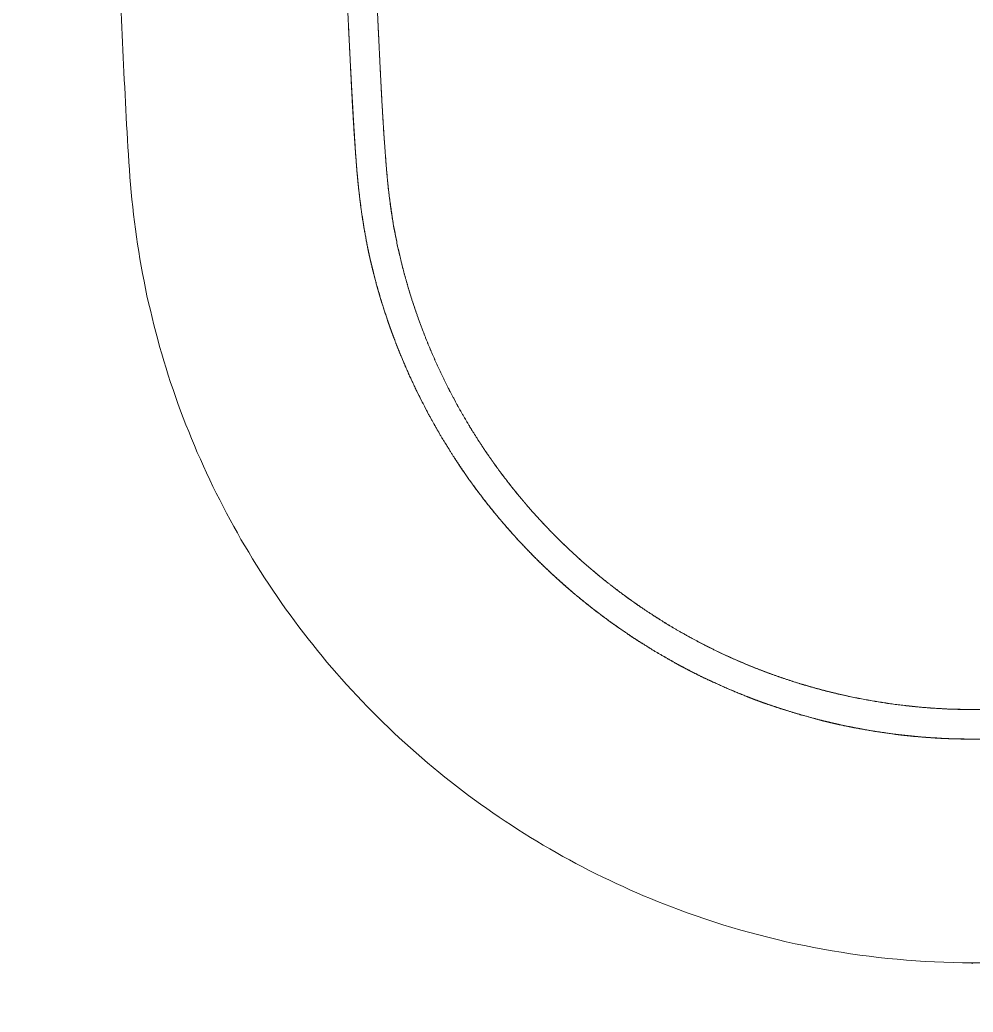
# Model space of a CAD drawing. Header units: millimetres. Extents: x 860 to 1444, y -43 to 267.
# Drawn here: x 1326.6684 to 1326.8619, y 259.6291 to 259.8305 of the extents above; entities that cross this region are included whole.
import ezdxf

# ---------------------------------------------------------------- set-up
doc = ezdxf.new("R2010")
doc.units = ezdxf.units.MM
doc.header["$MEASUREMENT"] = 0
doc.layers.add('furniture', color=251, linetype='Continuous', lineweight=5)
doc.layers.add('Furnitures', color=251, linetype='Continuous', lineweight=5)

# ---------------------------------------------------------------- blocks, each defined once
blk = doc.blocks.new('nest 3')
at = {"layer": 'Furnitures', "color": 252, "true_color": 0x939598}
for p, q in [((-20.15, 13.593), (-20.157, 13.745)), ((-20.144, 13.441), (-20.15, 13.593)), ((-20.137, 13.289), (-20.144, 13.441)), ((-20.13, 13.137), (-20.137, 13.289)), ((-20.122, 12.985), (-20.13, 13.137)), ((-20.115, 12.833), (-20.122, 12.985)), ((-20.108, 12.681), (-20.115, 12.833)), ((-20.101, 12.529), (-20.108, 12.681)), ((-20.094, 12.377), (-20.101, 12.529)), ((-20.086, 12.225), (-20.094, 12.377)), ((-20.078, 12.073), (-20.086, 12.225)), ((-20.071, 11.921), (-20.078, 12.073)), ((-20.063, 11.769), (-20.071, 11.921)), ((-20.055, 11.617), (-20.063, 11.769)), ((-20.047, 11.466), (-20.055, 11.617)), ((-20.038, 11.314), (-20.047, 11.466)), ((-20.03, 11.162), (-20.038, 11.314)), ((-20.021, 11.01), (-20.03, 11.162)), ((-20.01, 10.858), (-20.021, 11.01)), ((-20, 10.706), (-20.01, 10.858)), ((-19.99, 10.555), (-20, 10.706)), ((-19.979, 10.403), (-19.99, 10.555)), ((-19.966, 10.251), (-19.979, 10.403)), ((-19.953, 10.1), (-19.966, 10.251)), ((-19.938, 9.949), (-19.953, 10.1)), ((-19.922, 9.797), (-19.938, 9.949)), ((-19.904, 9.646), (-19.922, 9.797)), ((-19.885, 9.495), (-19.904, 9.646)), ((-19.866, 9.344), (-19.885, 9.495)), ((-19.847, 9.193), (-19.866, 9.344)), ((-19.823, 9.043), (-19.847, 9.193)), ((-19.799, 8.893), (-19.823, 9.043)), ((-19.775, 8.743), (-19.799, 8.893)), ((-19.75, 8.593), (-19.775, 8.743)), ((-19.721, 8.443), (-19.75, 8.593)), ((-19.692, 8.294), (-19.721, 8.443)), ((-19.663, 8.145), (-19.692, 8.294)), ((-19.632, 7.996), (-19.663, 8.145)), ((-19.598, 7.848), (-19.632, 7.996)), ((-19.563, 7.7), (-19.598, 7.848)), ((-19.529, 7.551), (-19.563, 7.7)), ((-19.492, 7.404), (-19.529, 7.551)), ((-19.453, 7.257), (-19.492, 7.404)), ((-19.414, 7.11), (-19.453, 7.257)), ((-19.375, 6.963), (-19.414, 7.11)), ((-19.331, 6.817), (-19.375, 6.963)), ((-19.288, 6.671), (-19.331, 6.817)), ((-19.244, 6.526), (-19.288, 6.671)), ((-19.198, 6.381), (-19.244, 6.526)), ((-19.15, 6.236), (-19.198, 6.381)), ((-19.102, 6.092), (-19.15, 6.236)), ((-19.053, 5.948), (-19.102, 6.092)), ((-19.001, 5.805), (-19.053, 5.948)), ((-18.948, 5.662), (-19.001, 5.805)), ((-18.895, 5.52), (-18.948, 5.662)), ((-18.841, 5.378), (-18.895, 5.52)), ((-18.783, 5.237), (-18.841, 5.378)), ((-18.725, 5.097), (-18.783, 5.237)), ((-18.667, 4.956), (-18.725, 5.097)), ((-18.609, 4.815), (-18.667, 4.956)), ((-18.546, 4.677), (-18.609, 4.815)), ((-18.483, 4.538), (-18.546, 4.677)), ((-18.42, 4.4), (-18.483, 4.538)), ((-18.356, 4.262), (-18.42, 4.4)), ((-18.29, 4.125), (-18.356, 4.262)), ((-18.222, 3.989), (-18.29, 4.125)), ((-18.153, 3.853), (-18.222, 3.989)), ((-18.084, 3.718), (-18.153, 3.853)), ((-18.015, 3.582), (-18.084, 3.718)), ((-17.942, 3.449), (-18.015, 3.582)), ((-17.868, 3.316), (-17.942, 3.449)), ((-17.794, 3.183), (-17.868, 3.316)), ((-17.721, 3.05), (-17.794, 3.183)), ((-17.642, 2.919), (-17.721, 3.05)), ((-17.564, 2.789), (-17.642, 2.919)), ((-17.485, 2.659), (-17.564, 2.789)), ((-17.407, 2.528), (-17.485, 2.659)), ((-17.324, 2.401), (-17.407, 2.528)), ((-17.241, 2.273), (-17.324, 2.401)), ((-17.158, 2.146), (-17.241, 2.273)), ((-17.075, 2.018), (-17.158, 2.146)), ((-16.989, 1.893), (-17.075, 2.018)), ((-16.903, 1.768), (-16.989, 1.893)), ((-16.815, 1.644), (-16.903, 1.768)), ((-16.725, 1.521), (-16.815, 1.644)), ((-16.636, 1.398), (-16.725, 1.521)), ((-16.544, 1.276), (-16.636, 1.398)), ((-16.452, 1.155), (-16.544, 1.276)), ((-16.358, 1.035), (-16.452, 1.155)), ((-16.264, 0.916), (-16.358, 1.035)), ((-16.169, 0.798), (-16.264, 0.916)), ((-16.072, 0.68), (-16.169, 0.798)), ((-15.975, 0.563), (-16.072, 0.68)), ((-15.876, 0.448), (-15.975, 0.563)), ((-15.777, 0.332), (-15.876, 0.448)), ((-15.676, 0.219), (-15.777, 0.332)), ((-15.575, 0.105), (-15.676, 0.219)), ((-15.472, -0.007), (-15.575, 0.105)), ((-15.368, -0.119), (-15.472, -0.007)), ((-15.263, -0.229), (-15.368, -0.119)), ((-15.158, -0.339), (-15.263, -0.229)), ((-15.051, -0.447), (-15.158, -0.339)), ((-14.944, -0.555), (-15.051, -0.447)), ((-14.836, -0.662), (-14.944, -0.555)), ((-14.726, -0.767), (-14.836, -0.662)), ((-14.616, -0.872), (-14.726, -0.767)), ((-14.505, -0.975), (-14.616, -0.872)), ((-14.393, -1.079), (-14.505, -0.975)), ((-14.279, -1.18), (-14.393, -1.079)), ((-14.166, -1.281), (-14.279, -1.18)), ((-14.051, -1.38), (-14.166, -1.281)), ((-13.935, -1.479), (-14.051, -1.38)), ((-13.818, -1.577), (-13.935, -1.479)), ((-13.701, -1.673), (-13.818, -1.577)), ((-13.583, -1.769), (-13.701, -1.673)), ((-13.463, -1.863), (-13.583, -1.769)), ((-13.343, -1.957), (-13.463, -1.863)), ((-13.222, -2.049), (-13.343, -1.957)), ((-13.101, -2.141), (-13.222, -2.049)), ((-12.978, -2.231), (-13.101, -2.141)), ((-12.855, -2.32), (-12.978, -2.231)), ((-12.731, -2.408), (-12.855, -2.32)), ((-12.606, -2.495), (-12.731, -2.408)), ((-12.481, -2.581), (-12.606, -2.495)), ((-12.354, -2.666), (-12.481, -2.581)), ((-12.227, -2.749), (-12.354, -2.666)), ((-12.1, -2.832), (-12.227, -2.749)), ((-11.971, -2.913), (-12.1, -2.832)), ((-11.842, -2.993), (-11.971, -2.913)), ((-11.712, -3.073), (-11.842, -2.993)), ((-11.581, -3.15), (-11.712, -3.073)), ((-11.45, -3.227), (-11.581, -3.15)), ((-11.318, -3.302), (-11.45, -3.227)), ((-11.185, -3.378), (-11.318, -3.302)), ((-11.052, -3.45), (-11.185, -3.378)), ((-10.918, -3.523), (-11.052, -3.45)), ((-10.783, -3.593), (-10.918, -3.523)), ((-10.648, -3.663), (-10.783, -3.593)), ((-10.512, -3.731), (-10.648, -3.663)), ((-10.376, -3.798), (-10.512, -3.731)), ((-10.239, -3.864), (-10.376, -3.798)), ((-10.101, -3.929), (-10.239, -3.864)), ((-9.963, -3.992), (-10.101, -3.929)), ((-9.824, -4.055), (-9.963, -3.992)), ((-9.685, -4.116), (-9.824, -4.055)), ((-9.545, -4.176), (-9.685, -4.116)), ((-9.404, -4.234), (-9.545, -4.176)), ((-9.264, -4.292), (-9.404, -4.234)), ((-9.122, -4.348), (-9.264, -4.292)), ((-8.98, -4.402), (-9.122, -4.348)), ((-8.838, -4.457), (-8.98, -4.402)), ((-2.877, -5.556), (-2.878, -5.535)), ((-2.878, -5.535), (-2.878, -5.556)), ((-2.878, -5.556), (-2.878, -5.535)), ((-2.878, -5.535), (-2.877, -5.556))]:
    blk.add_line(p, q, dxfattribs=at)
for centre, start, end in [((-2.834, 11.716), 249.6309, 269.853), ((-2.922, 11.716), 270.147, 290.3691)]:
    blk.add_arc(centre, 17.251, start, end, dxfattribs=at)
for points in [[(-14.914, 12.875), (-15.028, 15.256)], [(-14.964, 13.922), (-14.928, 13.168)], [(-15.54, 13.374), (-15.558, 13.736)], [(-15.554, 13.677), (-15.535, 13.285)], [(-15.522, 13.031), (-15.54, 13.374)], [(-15.535, 13.285), (-15.516, 12.893)], [(-14.928, 13.168), (-14.891, 12.413)], [(-15.506, 12.707), (-15.522, 13.031)], [(-15.516, 12.893), (-15.497, 12.501)], [(-15.49, 12.404), (-15.506, 12.707)], [(-14.874, 12.085), (-14.914, 12.875)], [(-15.497, 12.501), (-15.476, 12.109)], [(-15.474, 12.119), (-15.49, 12.404)], [(-14.891, 12.413), (-14.85, 11.66)], [(-15.476, 12.109), (-15.466, 11.913)], [(-15.459, 11.854), (-15.474, 12.119)], [(-14.827, 11.298), (-14.874, 12.085)], [(-15.466, 11.913), (-15.46, 11.815)], [(-15.46, 11.815), (-15.455, 11.717)], [(-15.445, 11.609), (-15.459, 11.854)], [(-15.455, 11.717), (-15.443, 11.521)], [(-15.431, 11.383), (-15.445, 11.609)], [(-15.443, 11.521), (-15.431, 11.325)], [(-14.85, 11.66), (-14.799, 10.906)], [(-15.418, 11.177), (-15.431, 11.383)], [(-15.431, 11.325), (-15.404, 10.933)], [(-14.768, 10.52), (-14.827, 11.298)], [(-15.406, 10.99), (-15.418, 11.177)], [(-15.394, 10.823), (-15.406, 10.99)], [(-15.404, 10.933), (-15.373, 10.542)], [(-14.799, 10.906), (-14.769, 10.53)], [(-15.383, 10.675), (-15.394, 10.823)], [(-15.373, 10.547), (-15.383, 10.675)], [(-15.334, 10.146), (-15.373, 10.547)], [(-15.373, 10.542), (-15.369, 10.493)], [(-15.369, 10.493), (-15.364, 10.444)], [(-14.769, 10.53), (-14.732, 10.154)], [(-14.715, 10.013), (-14.768, 10.52)], [(-15.364, 10.444), (-15.36, 10.395)], [(-15.36, 10.395), (-15.355, 10.346)], [(-15.355, 10.346), (-15.345, 10.249)], [(-15.345, 10.249), (-15.335, 10.151)], [(-15.335, 10.151), (-15.313, 9.956)], [(-15.286, 9.761), (-15.334, 10.146)], [(-14.732, 10.154), (-14.685, 9.78)], [(-15.313, 9.956), (-15.288, 9.762)], [(-14.644, 9.516), (-14.715, 10.013)], [(-15.288, 9.762), (-15.229, 9.376)], [(-15.23, 9.391), (-15.286, 9.761)], [(-14.685, 9.78), (-14.626, 9.407)], [(-14.552, 9.028), (-14.644, 9.516)], [(-15.165, 9.036), (-15.23, 9.391)], [(-15.229, 9.376), (-15.158, 8.993)], [(-14.626, 9.407), (-14.527, 8.913)], [(-15.092, 8.696), (-15.165, 9.036)], [(-15.158, 8.993), (-15.138, 8.898)], [(-15.138, 8.898), (-15.117, 8.804)], [(-14.437, 8.545), (-14.552, 9.028)], [(-14.527, 8.913), (-14.405, 8.425)], [(-15.117, 8.804), (-15.096, 8.709)], [(-15.096, 8.709), (-15.074, 8.615)], [(-14.979, 8.249), (-15.092, 8.696)], [(-15.074, 8.615), (-15.027, 8.427)], [(-14.302, 8.066), (-14.437, 8.545)], [(-15.027, 8.427), (-14.977, 8.24)], [(-14.405, 8.425), (-14.263, 7.942)], [(-14.849, 7.804), (-14.979, 8.249)], [(-14.977, 8.24), (-14.869, 7.868)], [(-14.146, 7.593), (-14.302, 8.066)], [(-14.869, 7.868), (-14.749, 7.499)], [(-14.263, 7.942), (-14.1, 7.466)], [(-14.7, 7.361), (-14.849, 7.804)], [(-14.749, 7.499), (-14.717, 7.408)], [(-13.97, 7.125), (-14.146, 7.593)], [(-14.1, 7.466), (-13.918, 6.996)], [(-14.717, 7.408), (-14.684, 7.316)], [(-14.534, 6.919), (-14.7, 7.361)], [(-14.684, 7.316), (-14.651, 7.225)], [(-14.651, 7.225), (-14.617, 7.134)], [(-14.617, 7.134), (-14.547, 6.952)], [(-13.774, 6.663), (-13.97, 7.125)], [(-14.547, 6.952), (-14.474, 6.771)], [(-14.339, 6.457), (-14.534, 6.919)], [(-13.918, 6.996), (-13.716, 6.535)], [(-14.474, 6.771), (-14.32, 6.413)], [(-13.559, 6.21), (-13.774, 6.663)], [(-14.128, 6.005), (-14.339, 6.457)], [(-13.716, 6.535), (-13.495, 6.083)], [(-14.32, 6.413), (-14.154, 6.059)], [(-14.154, 6.059), (-13.917, 5.595)], [(-13.325, 5.765), (-13.559, 6.21)], [(-13.495, 6.083), (-13.256, 5.64)], [(-13.899, 5.562), (-14.128, 6.005)], [(-13.074, 5.332), (-13.325, 5.765)], [(-13.256, 5.64), (-12.998, 5.208)], [(-13.917, 5.595), (-13.661, 5.143)], [(-13.653, 5.129), (-13.899, 5.562)], [(-12.806, 4.911), (-13.074, 5.332)], [(-13.661, 5.143), (-13.387, 4.702)], [(-13.389, 4.706), (-13.653, 5.129)], [(-12.998, 5.208), (-12.722, 4.787)], [(-12.521, 4.503), (-12.806, 4.911)], [(-13.097, 4.275), (-13.389, 4.706)], [(-13.387, 4.702), (-13.361, 4.661)], [(-13.361, 4.661), (-13.334, 4.621)], [(-12.722, 4.787), (-12.429, 4.378)], [(-13.334, 4.621), (-13.307, 4.581)], [(-13.307, 4.581), (-13.28, 4.54)], [(-13.28, 4.54), (-13.226, 4.46)], [(-13.226, 4.46), (-13.171, 4.381)], [(-12.219, 4.107), (-12.521, 4.503)], [(-13.171, 4.381), (-13.059, 4.222)], [(-12.787, 3.858), (-13.097, 4.275)], [(-12.429, 4.378), (-12.118, 3.982)], [(-13.059, 4.222), (-12.945, 4.066)], [(-12.945, 4.066), (-12.709, 3.758)], [(-11.9, 3.723), (-12.219, 4.107)], [(-12.461, 3.456), (-12.787, 3.858)], [(-12.118, 3.982), (-11.791, 3.599)], [(-12.709, 3.758), (-12.463, 3.458)], [(-11.564, 3.351), (-11.9, 3.723)], [(-12.463, 3.458), (-12.432, 3.421)], [(-12.119, 3.067), (-12.461, 3.456)], [(-11.791, 3.599), (-11.448, 3.231)], [(-12.432, 3.421), (-12.4, 3.384)], [(-12.4, 3.384), (-12.368, 3.347)], [(-12.368, 3.347), (-12.336, 3.31)], [(-12.336, 3.31), (-12.272, 3.237)], [(-12.272, 3.237), (-12.207, 3.164)], [(-11.211, 2.993), (-11.564, 3.351)], [(-11.448, 3.231), (-11.09, 2.877)], [(-12.207, 3.164), (-12.076, 3.02)], [(-11.761, 2.692), (-12.119, 3.067)], [(-12.076, 3.02), (-11.941, 2.877)], [(-11.941, 2.877), (-11.666, 2.598)], [(-10.844, 2.65), (-11.211, 2.993)], [(-11.09, 2.877), (-10.718, 2.539)], [(-11.385, 2.332), (-11.761, 2.692)], [(-10.464, 2.324), (-10.844, 2.65)], [(-11.666, 2.598), (-11.383, 2.328)], [(-10.718, 2.539), (-10.331, 2.217)], [(-10.996, 1.987), (-11.385, 2.332)], [(-11.383, 2.328), (-11.311, 2.263)], [(-11.311, 2.263), (-11.238, 2.197)], [(-10.073, 2.016), (-10.464, 2.324)], [(-10.331, 2.217), (-9.931, 1.911)], [(-11.238, 2.197), (-11.165, 2.133)], [(-11.165, 2.133), (-11.092, 2.069)], [(-11.092, 2.069), (-10.944, 1.942)], [(-9.67, 1.724), (-10.073, 2.016)], [(-10.595, 1.66), (-10.996, 1.987)], [(-10.944, 1.942), (-10.794, 1.819)], [(-10.794, 1.819), (-10.49, 1.578)], [(-9.931, 1.911), (-9.519, 1.622)], [(-10.181, 1.35), (-10.595, 1.66)], [(-9.254, 1.449), (-9.67, 1.724)], [(-9.519, 1.622), (-9.095, 1.35)], [(-10.49, 1.578), (-10.178, 1.348)], [(-8.827, 1.191), (-9.254, 1.449)], [(-9.755, 1.058), (-10.181, 1.35)], [(-10.178, 1.348), (-9.752, 1.055)], [(-9.095, 1.35), (-8.66, 1.097)], [(-9.317, 0.783), (-9.755, 1.058)], [(-9.752, 1.055), (-9.314, 0.781)], [(-8.387, 0.95), (-8.827, 1.191)], [(-8.66, 1.097), (-8.215, 0.862)], [(-7.936, 0.728), (-8.387, 0.95)], [(-8.215, 0.862), (-7.76, 0.647)], [(-8.866, 0.526), (-9.317, 0.783)], [(-9.314, 0.781), (-8.863, 0.523)], [(-7.477, 0.525), (-7.936, 0.728)], [(-7.76, 0.647), (-7.296, 0.451)], [(-8.405, 0.287), (-8.866, 0.526)], [(-8.863, 0.523), (-8.777, 0.477)], [(-8.777, 0.477), (-8.691, 0.432)], [(-8.691, 0.432), (-8.647, 0.409)], [(-8.647, 0.409), (-8.604, 0.386)], [(-7.011, 0.342), (-7.477, 0.525)], [(-7.296, 0.451), (-6.825, 0.275)], [(-8.604, 0.386), (-8.56, 0.364)], [(-8.56, 0.364), (-8.517, 0.342)], [(-8.517, 0.342), (-8.341, 0.255)], [(-7.935, 0.068), (-8.405, 0.287)], [(-8.341, 0.255), (-8.164, 0.172)], [(-6.54, 0.18), (-7.011, 0.342)], [(-6.825, 0.275), (-6.346, 0.119)], [(-8.164, 0.172), (-7.807, 0.012)], [(-7.457, -0.131), (-7.935, 0.068)], [(-7.807, 0.012), (-7.446, -0.135)], [(-6.063, 0.038), (-6.54, 0.18)], [(-6.346, 0.119), (-5.861, -0.016)], [(-5.58, -0.085), (-6.063, 0.038)], [(-6.971, -0.309), (-7.457, -0.131)], [(-7.446, -0.135), (-7.355, -0.17)], [(-7.355, -0.17), (-7.264, -0.205)], [(-5.861, -0.016), (-5.371, -0.131)], [(-5.092, -0.187), (-5.58, -0.085)], [(-5.371, -0.131), (-4.877, -0.225)], [(-4.597, -0.27), (-5.092, -0.187)], [(-7.264, -0.205), (-7.218, -0.222)], [(-7.218, -0.222), (-7.173, -0.238)], [(-7.173, -0.238), (-7.127, -0.255)], [(-7.127, -0.255), (-7.081, -0.271)], [(-7.081, -0.271), (-6.898, -0.334)], [(-6.476, -0.468), (-6.971, -0.309)], [(-6.898, -0.334), (-6.714, -0.395)], [(-6.714, -0.395), (-6.343, -0.507)], [(-4.877, -0.225), (-4.379, -0.299)], [(-4.097, -0.332), (-4.597, -0.27)], [(-4.379, -0.299), (-3.878, -0.352)], [(-3.721, -0.364), (-4.097, -0.332)], [(-3.878, -0.352), (-3.376, -0.384)], [(-3.345, -0.385), (-3.721, -0.364)], [(-3.376, -0.384), (-2.873, -0.395)], [(-3.112, -0.392), (-3.345, -0.385)], [(-2.878, -0.394), (-3.112, -0.392)], [(-2.38, -0.384), (-2.883, -0.395)], [(-5.973, -0.607), (-6.476, -0.468)], [(-6.343, -0.507), (-5.969, -0.608)], [(-5.463, -0.725), (-5.973, -0.607)], [(-5.969, -0.608), (-5.875, -0.632)], [(-5.875, -0.632), (-5.781, -0.654)], [(-5.781, -0.654), (-5.686, -0.676)], [(-5.686, -0.676), (-5.592, -0.698)], [(-5.592, -0.698), (-5.402, -0.738)], [(-4.951, -0.822), (-5.463, -0.725)], [(-5.402, -0.738), (-5.211, -0.776)], [(-5.211, -0.776), (-4.827, -0.842)], [(-4.436, -0.897), (-4.951, -0.822)], [(-4.827, -0.842), (-4.439, -0.897)], [(-4.439, -0.897), (-4.342, -0.909)], [(-3.919, -0.951), (-4.436, -0.897)], [(-4.342, -0.909), (-4.245, -0.92)], [(-4.245, -0.92), (-4.196, -0.925)], [(-4.196, -0.925), (-4.147, -0.93)], [(-4.147, -0.93), (-4.098, -0.935)], [(-4.098, -0.935), (-4.05, -0.94)], [(-4.05, -0.94), (-3.854, -0.956)], [(-3.4, -0.984), (-3.919, -0.951)], [(-3.854, -0.956), (-3.659, -0.97)], [(-3.659, -0.97), (-3.562, -0.976)], [(-3.562, -0.976), (-3.464, -0.981)], [(-3.464, -0.981), (-3.415, -0.983)], [(-3.415, -0.983), (-3.366, -0.985)], [(-2.878, -0.995), (-3.4, -0.984)], [(-3.366, -0.985), (-3.317, -0.987)], [(-3.317, -0.987), (-3.269, -0.989)], [(-3.269, -0.989), (-3.073, -0.993)], [(-3.073, -0.993), (-2.878, -0.995)], [(-2.878, -0.995), (-2.356, -0.984)], [(-2.683, -0.993), (-2.878, -0.995)]]:
    blk.add_open_spline(points, degree=1, dxfattribs=at)
blk = doc.blocks.new('ERG')
at = {"layer": 'Furnitures', "color": 251, "true_color": 0x636466, "xscale": 0.01, "yscale": 0.01, "zscale": 0.01}
blk.add_blockref('nest 3', (66.48532, 14.61325), dxfattribs=at)

msp = doc.modelspace()

# ---------------------------------------------------------------- hatches: boundary and pattern name
at = {"layer": 'furniture'}
h = msp.add_hatch(dxfattribs=at)
h.set_pattern_fill('ANSI31', color=0, scale=0.3)
h.set_pattern_definition([(45, (1063.762295, 415.22589), (-0.0265165043, 0.0265165043), [])])
h.paths.add_polyline_path([(1323.73699, 258.13226), (1323.71199, 258.13226), (1321.13699, 258.13226), (1320.13699, 258.13226), (1319.74699, 258.13226), (1319.74699, 258.09726), (1319.73699, 258.09726), (1319.73699, 258.13226), (1319.53699, 258.13226), (1319.53699, 257.84261), (1319.73699, 257.84261), (1319.73699, 257.87761), (1319.73699, 257.93226), (1321.13699, 257.93226), (1323.73699, 257.93226)])
h.paths.add_polyline_path([(1320.73699, 252.93226), (1319.73699, 252.93226), (1319.53699, 252.93226), (1319.53699, 252.73226), (1320.73699, 252.73226)])
h.paths.add_polyline_path([(1325.65199, 252.93226), (1324.93699, 252.93226), (1324.93699, 256.93226), (1325.03699, 256.93226), (1325.03699, 257.13226), (1325.01199, 257.13226), (1324.93699, 257.13226), (1324.93699, 258.13226), (1324.73699, 258.13226), (1324.73699, 257.92226), (1324.77199, 257.92226), (1324.77199, 257.91226), (1324.73699, 257.91226), (1324.73699, 252.93226), (1323.73699, 252.93226), (1323.73699, 252.73226), (1325.65199, 252.73226)])
h.paths.add_polyline_path([(1319.73699, 259.73226), (1319.73699, 260.20226), (1319.53699, 260.20226), (1319.53699, 259.13226), (1319.73699, 259.13226)])
h.paths.add_polyline_path([(1324.43699, 264.95226), (1319.53699, 264.95226), (1319.53699, 264.04712), (1319.73699, 264.04712), (1319.73699, 264.75226), (1324.33699, 264.75226), (1324.33699, 263.65226), (1324.43699, 263.65226), (1324.43699, 263.68726), (1324.44699, 263.68726), (1324.44699, 263.65226), (1326.03699, 263.65226), (1326.03699, 261.43226), (1324.43699, 261.43226), (1324.43699, 262.65226), (1324.33699, 262.65226), (1324.33699, 261.33226), (1326.01137, 261.33226), (1326.01137, 261.35726), (1326.02137, 261.35726), (1326.02137, 261.33226), (1326.03699, 261.33226), (1326.15699, 261.33226), (1326.15699, 263.75226), (1324.43699, 263.75226)])
h.paths.add_polyline_path([(1329.56699, 264.95226), (1325.99945, 264.95226), (1325.99945, 264.75226), (1326.10284, 264.75226), (1326.15699, 264.75226), (1329.36699, 264.75226), (1329.36699, 260.33226), (1327.56699, 260.33226), (1327.36699, 260.33226), (1327.36699, 260.43226), (1327.24699, 260.43226), (1327.24699, 260.33226), (1326.03699, 260.33226), (1326.03699, 258.63226), (1326.15699, 258.63226), (1326.15699, 258.68226), (1326.25699, 258.68226), (1326.25699, 258.80226), (1326.15699, 258.80226), (1326.15699, 260.21226), (1327.56699, 260.21226), (1327.56699, 258.80226), (1327.05699, 258.80226), (1327.05699, 258.68226), (1327.15699, 258.68226), (1327.15699, 258.58226), (1327.27699, 258.58226), (1327.27699, 258.68226), (1329.36699, 258.68226), (1329.36699, 257.13226), (1327.27699, 257.13226), (1327.27699, 257.78226), (1327.15699, 257.78226), (1327.15699, 257.13226), (1326.15699, 257.13226), (1326.15699, 257.83226), (1326.03699, 257.83226), (1326.03699, 256.93226), (1329.36699, 256.93226), (1329.36699, 252.93226), (1328.65199, 252.93226), (1328.65199, 252.73226), (1329.56699, 252.73226), (1329.56699, 258.80226), (1327.68699, 258.80226), (1327.68699, 260.21226), (1329.56699, 260.21226), (1329.56699, 260.93226)])
edge = h.paths.add_edge_path(flags=16)
edge.add_line((1327.03081, 260.21235), (1326.86199, 260.21245))
edge.add_spline(control_points=[(1326.86199, 260.21245), (1326.78723, 260.21249)], knot_values=[0.557171, 0.557171, 1, 1], degree=1, periodic=0)
edge.add_line((1326.78723, 260.21249), (1326.69317, 260.21254))
edge.add_line((1326.69317, 260.21254), (1326.68524, 260.21255))
edge.add_spline(control_points=[(1326.68528, 260.21255), (1326.68516, 260.21255)], knot_values=[0, 0, 0.01535, 0.01535], degree=1, periodic=0)
edge.add_spline(control_points=[(1326.69001, 260.21255), (1326.69214, 260.21254)], knot_values=[0.130173, 0.130173, 0.399201, 0.399201], degree=1, periodic=0)
edge.add_line((1326.69214, 260.21254), (1326.86199, 260.21245))
edge.add_spline(control_points=[(1326.86199, 260.21245), (1326.93675, 260.21241)], knot_values=[0.557171, 0.557171, 1, 1], degree=1, periodic=0)
edge.add_spline(control_points=[(1326.93675, 260.21241), (1326.96175, 260.21239)], knot_values=[0.409082, 0.409082, 0.557171, 0.557171], degree=1, periodic=0)
edge.add_spline(control_points=[(1326.96175, 260.21239), (1327.03081, 260.21236)], knot_values=[0, 0, 0.409082, 0.409082], degree=1, periodic=0)
edge.add_spline(control_points=[(1327.03811, 260.21236), (1327.03756, 260.21236)], knot_values=[0.851775, 0.851775, 0.922261, 0.922261], degree=1, periodic=0)
edge.add_spline(control_points=[(1327.0377, 260.21235), (1327.03869, 260.21235)], knot_values=[0.01535, 0.01535, 0.139644, 0.139644], degree=1, periodic=0)
edge.add_line((1327.03869, 260.21235), (1327.03874, 260.21235))
edge.add_line((1327.03874, 260.21235), (1327.03081, 260.21235))

# ---------------------------------------------------------------- block references
at = {"color": 0, "rotation": 359.9687503594259}
msp.add_blockref('ERG', (1260.3972, 245.11747), dxfattribs=at)

doc.saveas('drawing.dxf')
